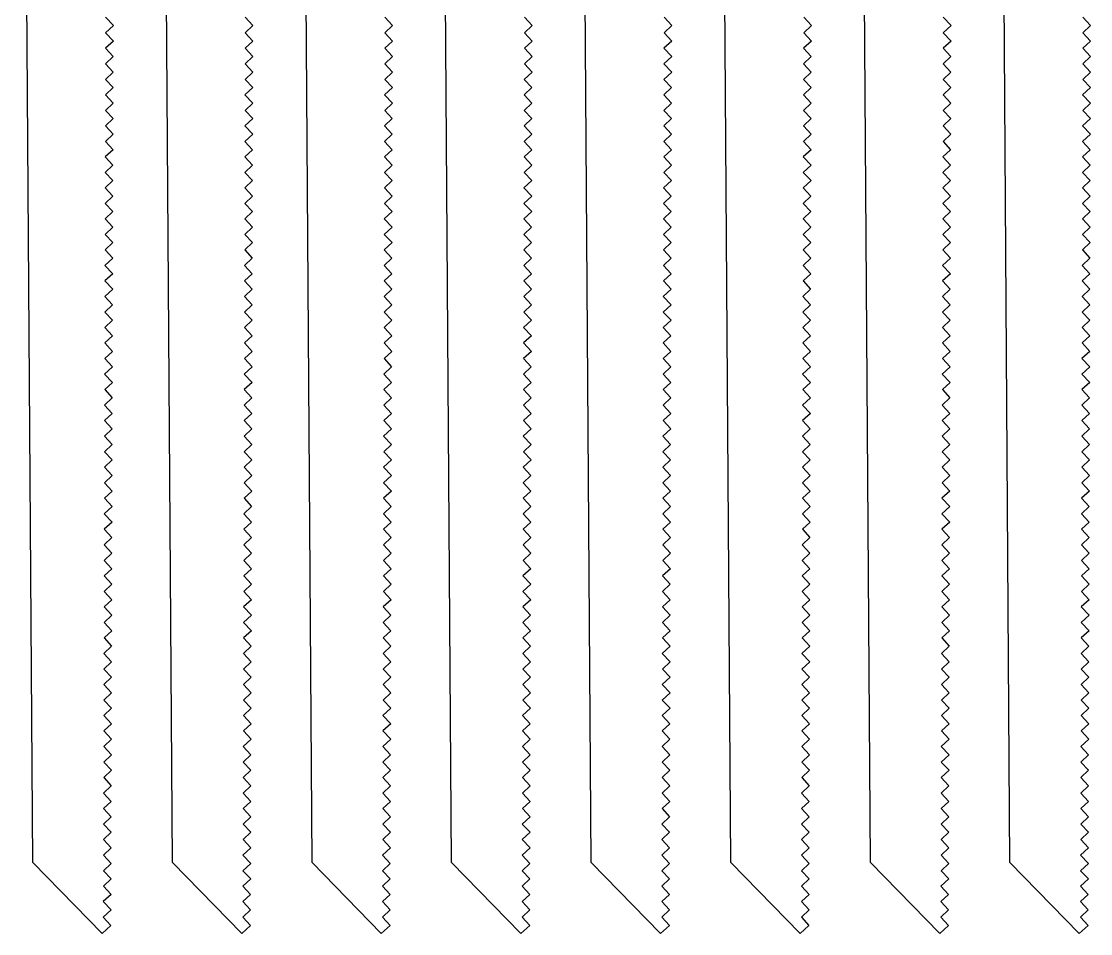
# Model space of a CAD drawing. Extents: x 12 to 2357, y -4 to 494.
# Drawn here: x 1134.6 to 1248.2, y 4.7 to 101.7 of the extents above; entities that cross this region are included whole.
import ezdxf

# ---------------------------------------------------------------- set-up
doc = ezdxf.new("R2010")
doc.units = 0
doc.layers.get('0').update_dxf_attribs({"linetype": 'CONTINUOUS'})

msp = doc.modelspace()

# ---------------------------------------------------------------- linework, layer by layer
for p, q in [((1135.81, 12.3), (1134.59, 188.19)), ((1150.65, 12.3), (1149.43, 188.19)), ((1165.49, 12.3), (1164.27, 188.19)), ((1180.33, 12.3), (1179.11, 188.19)), ((1195.17, 12.3), (1193.95, 188.19)), ((1210.01, 12.3), (1208.79, 188.19)), ((1224.85, 12.3), (1223.63, 188.19)), ((1239.68, 12.3), (1238.47, 188.19)), ((1143.55, 102.09), (1144.37, 101.21)), ((1144.37, 101.21), (1143.55, 100.43)), ((1158.39, 102.09), (1159.21, 101.21)), ((1159.21, 101.21), (1158.39, 100.43)), ((1173.23, 102.09), (1174.05, 101.21)), ((1174.05, 101.21), (1173.23, 100.43)), ((1188.07, 102.09), (1188.89, 101.21)), ((1188.89, 101.21), (1188.07, 100.43)), ((1202.91, 102.09), (1203.73, 101.21)), ((1203.73, 101.21), (1202.91, 100.43)), ((1217.75, 102.09), (1218.57, 101.21)), ((1218.57, 101.21), (1217.75, 100.43)), ((1232.59, 102.09), (1233.41, 101.21)), ((1233.41, 101.21), (1232.59, 100.43)), ((1247.43, 102.09), (1248.25, 101.21)), ((1248.25, 101.21), (1247.43, 100.43)), ((1143.55, 100.43), (1144.37, 99.56)), ((1158.39, 100.43), (1159.21, 99.56)), ((1173.23, 100.43), (1174.05, 99.56)), ((1188.07, 100.43), (1188.89, 99.56)), ((1202.91, 100.43), (1203.73, 99.56)), ((1217.75, 100.43), (1218.57, 99.56)), ((1232.59, 100.43), (1233.41, 99.56)), ((1247.43, 100.43), (1248.25, 99.56)), ((1144.37, 99.56), (1143.54, 98.79)), ((1159.21, 99.56), (1158.38, 98.79)), ((1174.05, 99.56), (1173.22, 98.79)), ((1188.89, 99.56), (1188.06, 98.79)), ((1203.73, 99.56), (1202.9, 98.79)), ((1218.57, 99.56), (1217.74, 98.79)), ((1233.41, 99.56), (1232.58, 98.79)), ((1248.25, 99.56), (1247.42, 98.79)), ((1143.54, 98.79), (1144.36, 97.91)), ((1144.36, 97.91), (1143.54, 97.15)), ((1158.38, 98.79), (1159.2, 97.91)), ((1159.2, 97.91), (1158.38, 97.15)), ((1173.22, 98.79), (1174.04, 97.91)), ((1174.04, 97.91), (1173.22, 97.15)), ((1188.06, 98.79), (1188.88, 97.91)), ((1188.88, 97.91), (1188.06, 97.15)), ((1202.9, 98.79), (1203.72, 97.91)), ((1203.72, 97.91), (1202.9, 97.15)), ((1217.74, 98.79), (1218.56, 97.91)), ((1218.56, 97.91), (1217.74, 97.15)), ((1232.58, 98.79), (1233.4, 97.91)), ((1233.4, 97.91), (1232.58, 97.15)), ((1247.42, 98.79), (1248.24, 97.91)), ((1248.24, 97.91), (1247.42, 97.15)), ((1143.54, 97.15), (1144.36, 96.26)), ((1158.38, 97.15), (1159.2, 96.26)), ((1173.22, 97.15), (1174.04, 96.26)), ((1188.06, 97.15), (1188.88, 96.26)), ((1202.9, 97.15), (1203.72, 96.26)), ((1217.74, 97.15), (1218.56, 96.26)), ((1232.58, 97.15), (1233.4, 96.26)), ((1247.42, 97.15), (1248.24, 96.26)), ((1144.36, 96.26), (1143.53, 95.49)), ((1143.53, 95.49), (1144.35, 94.62)), ((1159.2, 96.26), (1158.37, 95.49)), ((1158.37, 95.49), (1159.19, 94.62)), ((1174.04, 96.26), (1173.21, 95.49)), ((1173.21, 95.49), (1174.03, 94.62)), ((1188.88, 96.26), (1188.05, 95.49)), ((1188.05, 95.49), (1188.87, 94.62)), ((1203.72, 96.26), (1202.89, 95.49)), ((1202.89, 95.49), (1203.71, 94.62)), ((1218.56, 96.26), (1217.73, 95.49)), ((1217.73, 95.49), (1218.55, 94.62)), ((1233.4, 96.26), (1232.57, 95.49)), ((1232.57, 95.49), (1233.39, 94.62)), ((1248.24, 96.26), (1247.41, 95.49)), ((1247.41, 95.49), (1248.23, 94.62)), ((1144.35, 94.62), (1143.52, 93.85)), ((1159.19, 94.62), (1158.36, 93.85)), ((1174.03, 94.62), (1173.2, 93.85)), ((1188.87, 94.62), (1188.04, 93.85)), ((1203.71, 94.62), (1202.88, 93.85)), ((1218.55, 94.62), (1217.72, 93.85)), ((1233.39, 94.62), (1232.56, 93.85)), ((1248.23, 94.62), (1247.4, 93.85)), ((1143.52, 93.85), (1144.35, 92.96)), ((1158.36, 93.85), (1159.19, 92.96)), ((1173.2, 93.85), (1174.03, 92.96)), ((1188.04, 93.85), (1188.87, 92.96)), ((1202.88, 93.85), (1203.71, 92.96)), ((1217.72, 93.85), (1218.55, 92.96)), ((1232.56, 93.85), (1233.39, 92.96)), ((1247.4, 93.85), (1248.23, 92.96)), ((1144.35, 92.96), (1143.53, 92.2)), ((1143.53, 92.2), (1144.34, 91.32)), ((1159.19, 92.96), (1158.37, 92.2)), ((1158.37, 92.2), (1159.18, 91.32)), ((1174.03, 92.96), (1173.21, 92.2)), ((1173.21, 92.2), (1174.02, 91.32)), ((1188.87, 92.96), (1188.05, 92.2)), ((1188.05, 92.2), (1188.86, 91.32)), ((1203.71, 92.96), (1202.89, 92.2)), ((1202.89, 92.2), (1203.7, 91.32)), ((1218.55, 92.96), (1217.73, 92.2)), ((1217.73, 92.2), (1218.54, 91.32)), ((1233.39, 92.96), (1232.57, 92.2)), ((1232.57, 92.2), (1233.38, 91.32)), ((1248.23, 92.96), (1247.41, 92.2)), ((1247.41, 92.2), (1248.22, 91.32)), ((1144.34, 91.32), (1143.52, 90.55)), ((1159.18, 91.32), (1158.36, 90.55)), ((1174.02, 91.32), (1173.2, 90.55)), ((1188.86, 91.32), (1188.04, 90.55)), ((1203.7, 91.32), (1202.88, 90.55)), ((1218.54, 91.32), (1217.72, 90.55)), ((1233.38, 91.32), (1232.56, 90.55)), ((1248.22, 91.32), (1247.4, 90.55)), ((1143.52, 90.55), (1144.34, 89.67)), ((1158.36, 90.55), (1159.18, 89.67)), ((1173.2, 90.55), (1174.02, 89.67)), ((1188.04, 90.55), (1188.86, 89.67)), ((1202.88, 90.55), (1203.7, 89.67)), ((1217.72, 90.55), (1218.54, 89.67)), ((1232.56, 90.55), (1233.38, 89.67)), ((1247.4, 90.55), (1248.22, 89.67)), ((1144.34, 89.67), (1143.52, 88.9)), ((1143.52, 88.9), (1144.34, 88.02)), ((1159.18, 89.67), (1158.36, 88.9)), ((1158.36, 88.9), (1159.17, 88.02)), ((1174.02, 89.67), (1173.2, 88.9)), ((1173.2, 88.9), (1174.01, 88.02)), ((1188.86, 89.67), (1188.04, 88.9)), ((1188.04, 88.9), (1188.85, 88.02)), ((1203.7, 89.67), (1202.88, 88.9)), ((1202.88, 88.9), (1203.69, 88.02)), ((1218.54, 89.67), (1217.72, 88.9)), ((1217.72, 88.9), (1218.53, 88.02)), ((1233.38, 89.67), (1232.56, 88.9)), ((1232.56, 88.9), (1233.37, 88.02)), ((1248.22, 89.67), (1247.4, 88.9)), ((1247.4, 88.9), (1248.21, 88.02)), ((1144.34, 88.02), (1143.51, 87.26)), ((1159.17, 88.02), (1158.35, 87.26)), ((1174.01, 88.02), (1173.19, 87.26)), ((1188.85, 88.02), (1188.03, 87.26)), ((1203.69, 88.02), (1202.87, 87.26)), ((1218.53, 88.02), (1217.71, 87.26)), ((1233.37, 88.02), (1232.55, 87.26)), ((1248.21, 88.02), (1247.39, 87.26)), ((1143.51, 87.26), (1144.33, 86.38)), ((1144.33, 86.38), (1143.51, 85.61)), ((1158.35, 87.26), (1159.17, 86.38)), ((1159.17, 86.38), (1158.35, 85.61)), ((1173.19, 87.26), (1174.01, 86.38)), ((1174.01, 86.38), (1173.19, 85.61)), ((1188.03, 87.26), (1188.85, 86.38)), ((1188.85, 86.38), (1188.03, 85.61)), ((1202.87, 87.26), (1203.69, 86.38)), ((1203.69, 86.38), (1202.87, 85.61)), ((1217.71, 87.26), (1218.53, 86.38)), ((1218.53, 86.38), (1217.71, 85.61)), ((1232.55, 87.26), (1233.36, 86.38)), ((1233.36, 86.38), (1232.55, 85.61)), ((1247.39, 87.26), (1248.2, 86.38)), ((1248.2, 86.38), (1247.39, 85.61)), ((1143.51, 85.61), (1144.33, 84.73)), ((1158.35, 85.61), (1159.17, 84.73)), ((1173.19, 85.61), (1174.01, 84.73)), ((1188.03, 85.61), (1188.85, 84.73)), ((1202.87, 85.61), (1203.69, 84.73)), ((1217.71, 85.61), (1218.53, 84.73)), ((1232.55, 85.61), (1233.37, 84.73)), ((1247.39, 85.61), (1248.21, 84.73)), ((1144.33, 84.73), (1143.5, 83.96)), ((1159.17, 84.73), (1158.34, 83.96)), ((1174.01, 84.73), (1173.18, 83.96)), ((1188.85, 84.73), (1188.02, 83.96)), ((1203.69, 84.73), (1202.86, 83.96)), ((1218.53, 84.73), (1217.7, 83.96)), ((1233.37, 84.73), (1232.54, 83.96)), ((1248.21, 84.73), (1247.38, 83.96)), ((1143.5, 83.96), (1144.32, 83.08)), ((1144.32, 83.08), (1143.5, 82.31)), ((1158.34, 83.96), (1159.16, 83.08)), ((1159.16, 83.08), (1158.34, 82.31)), ((1173.18, 83.96), (1174, 83.08)), ((1174, 83.08), (1173.18, 82.31)), ((1188.02, 83.96), (1188.84, 83.08)), ((1188.84, 83.08), (1188.02, 82.31)), ((1202.86, 83.96), (1203.68, 83.08)), ((1203.68, 83.08), (1202.86, 82.31)), ((1217.7, 83.96), (1218.52, 83.08)), ((1218.52, 83.08), (1217.7, 82.31)), ((1232.54, 83.96), (1233.36, 83.08)), ((1233.36, 83.08), (1232.54, 82.31)), ((1247.38, 83.96), (1248.2, 83.08)), ((1248.2, 83.08), (1247.38, 82.31)), ((1143.5, 82.31), (1144.32, 81.44)), ((1158.34, 82.31), (1159.16, 81.44)), ((1173.18, 82.31), (1174, 81.44)), ((1188.02, 82.31), (1188.84, 81.44)), ((1202.86, 82.31), (1203.68, 81.44)), ((1217.7, 82.31), (1218.52, 81.44)), ((1232.54, 82.31), (1233.36, 81.44)), ((1247.38, 82.31), (1248.2, 81.44)), ((1144.32, 81.44), (1143.5, 80.67)), ((1159.16, 81.44), (1158.34, 80.67)), ((1174, 81.44), (1173.17, 80.67)), ((1188.84, 81.44), (1188.01, 80.67)), ((1203.68, 81.44), (1202.85, 80.67)), ((1218.52, 81.44), (1217.69, 80.67)), ((1233.36, 81.44), (1232.53, 80.67)), ((1248.2, 81.44), (1247.37, 80.67)), ((1144.31, 79.78), (1143.49, 79.02)), ((1143.5, 80.67), (1144.31, 79.78)), ((1159.15, 79.78), (1158.33, 79.02)), ((1158.34, 80.67), (1159.15, 79.78)), ((1173.17, 80.67), (1173.99, 79.78)), ((1173.99, 79.78), (1173.17, 79.02)), ((1188.01, 80.67), (1188.83, 79.78)), ((1188.83, 79.78), (1188.01, 79.02)), ((1202.85, 80.67), (1203.67, 79.78)), ((1203.67, 79.78), (1202.85, 79.02)), ((1217.69, 80.67), (1218.51, 79.78)), ((1218.51, 79.78), (1217.69, 79.02)), ((1232.53, 80.67), (1233.35, 79.78)), ((1233.35, 79.78), (1232.53, 79.02)), ((1247.37, 80.67), (1248.19, 79.78)), ((1248.19, 79.78), (1247.37, 79.02)), ((1143.49, 79.02), (1144.31, 78.14)), ((1158.33, 79.02), (1159.15, 78.14)), ((1173.17, 79.02), (1173.99, 78.14)), ((1188.01, 79.02), (1188.83, 78.14)), ((1202.85, 79.02), (1203.67, 78.14)), ((1217.69, 79.02), (1218.51, 78.14)), ((1232.53, 79.02), (1233.35, 78.14)), ((1247.37, 79.02), (1248.19, 78.14)), ((1144.31, 78.14), (1143.49, 77.37)), ((1143.49, 77.37), (1144.3, 76.49)), ((1159.15, 78.14), (1158.33, 77.37)), ((1158.33, 77.37), (1159.14, 76.49)), ((1173.99, 78.14), (1173.17, 77.37)), ((1173.17, 77.37), (1173.98, 76.49)), ((1188.83, 78.14), (1188.01, 77.37)), ((1188.01, 77.37), (1188.82, 76.49)), ((1203.67, 78.14), (1202.85, 77.37)), ((1202.85, 77.37), (1203.66, 76.49)), ((1218.51, 78.14), (1217.69, 77.37)), ((1217.69, 77.37), (1218.5, 76.49)), ((1233.35, 78.14), (1232.53, 77.37)), ((1232.53, 77.37), (1233.34, 76.49)), ((1248.19, 78.14), (1247.37, 77.37)), ((1247.37, 77.37), (1248.18, 76.49)), ((1144.3, 76.49), (1143.48, 75.72)), ((1159.14, 76.49), (1158.32, 75.72)), ((1173.98, 76.49), (1173.16, 75.72)), ((1188.82, 76.49), (1188, 75.72)), ((1203.66, 76.49), (1202.84, 75.72)), ((1218.5, 76.49), (1217.68, 75.72)), ((1233.34, 76.49), (1232.52, 75.72)), ((1248.18, 76.49), (1247.36, 75.72)), ((1143.48, 75.72), (1144.3, 74.84)), ((1158.32, 75.72), (1159.14, 74.84)), ((1173.16, 75.72), (1173.98, 74.84)), ((1188, 75.72), (1188.82, 74.84)), ((1202.84, 75.72), (1203.66, 74.84)), ((1217.68, 75.72), (1218.5, 74.84)), ((1232.52, 75.72), (1233.34, 74.84)), ((1247.36, 75.72), (1248.18, 74.84)), ((1144.3, 74.84), (1143.48, 74.07)), ((1143.48, 74.07), (1144.3, 73.19)), ((1159.14, 74.84), (1158.32, 74.07)), ((1158.32, 74.07), (1159.14, 73.19)), ((1173.98, 74.84), (1173.16, 74.07)), ((1173.16, 74.07), (1173.98, 73.19)), ((1188.82, 74.84), (1188, 74.07)), ((1188, 74.07), (1188.81, 73.19)), ((1203.66, 74.84), (1202.84, 74.07)), ((1202.84, 74.07), (1203.65, 73.19)), ((1218.5, 74.84), (1217.68, 74.07)), ((1217.68, 74.07), (1218.49, 73.19)), ((1233.34, 74.84), (1232.52, 74.07)), ((1232.52, 74.07), (1233.33, 73.19)), ((1248.18, 74.84), (1247.36, 74.07)), ((1247.36, 74.07), (1248.17, 73.19)), ((1144.3, 73.19), (1143.47, 72.42)), ((1159.14, 73.19), (1158.31, 72.42)), ((1173.98, 73.19), (1173.15, 72.42)), ((1188.81, 73.19), (1187.99, 72.42)), ((1203.65, 73.19), (1202.83, 72.42)), ((1218.49, 73.19), (1217.67, 72.42)), ((1233.33, 73.19), (1232.51, 72.42)), ((1248.17, 73.19), (1247.35, 72.42)), ((1143.47, 72.42), (1144.29, 71.54)), ((1158.31, 72.42), (1159.13, 71.54)), ((1173.15, 72.42), (1173.97, 71.54)), ((1187.99, 72.42), (1188.81, 71.54)), ((1202.83, 72.42), (1203.65, 71.54)), ((1217.67, 72.42), (1218.49, 71.54)), ((1232.51, 72.42), (1233.33, 71.54)), ((1247.35, 72.42), (1248.17, 71.54)), ((1144.29, 71.54), (1143.47, 70.77)), ((1143.47, 70.77), (1144.29, 69.89)), ((1159.13, 71.54), (1158.31, 70.77)), ((1158.31, 70.77), (1159.13, 69.89)), ((1173.97, 71.54), (1173.15, 70.77)), ((1173.15, 70.77), (1173.97, 69.89)), ((1188.81, 71.54), (1187.99, 70.77)), ((1187.99, 70.77), (1188.81, 69.89)), ((1203.65, 71.54), (1202.83, 70.77)), ((1202.83, 70.77), (1203.65, 69.89)), ((1218.49, 71.54), (1217.67, 70.77)), ((1217.67, 70.77), (1218.49, 69.89)), ((1233.33, 71.54), (1232.51, 70.77)), ((1232.51, 70.77), (1233.33, 69.89)), ((1248.17, 71.54), (1247.35, 70.77)), ((1247.35, 70.77), (1248.17, 69.89)), ((1144.29, 69.89), (1143.46, 69.12)), ((1159.13, 69.89), (1158.3, 69.12)), ((1173.97, 69.89), (1173.14, 69.12)), ((1188.81, 69.89), (1187.98, 69.12)), ((1203.65, 69.89), (1202.82, 69.12)), ((1218.49, 69.89), (1217.66, 69.12)), ((1233.33, 69.89), (1232.5, 69.12)), ((1248.17, 69.89), (1247.34, 69.12)), ((1143.46, 69.12), (1144.28, 68.25)), ((1144.28, 68.25), (1143.46, 67.48)), ((1158.3, 69.12), (1159.12, 68.25)), ((1159.12, 68.25), (1158.3, 67.48)), ((1173.14, 69.12), (1173.96, 68.25)), ((1173.96, 68.25), (1173.14, 67.48)), ((1187.98, 69.12), (1188.8, 68.25)), ((1188.8, 68.25), (1187.98, 67.48)), ((1202.82, 69.12), (1203.64, 68.25)), ((1203.64, 68.25), (1202.82, 67.48)), ((1217.66, 69.12), (1218.48, 68.25)), ((1218.48, 68.25), (1217.66, 67.48)), ((1232.5, 69.12), (1233.32, 68.25)), ((1233.32, 68.25), (1232.5, 67.48)), ((1247.34, 69.12), (1248.16, 68.25)), ((1248.16, 68.25), (1247.34, 67.48)), ((1143.46, 67.48), (1144.28, 66.59)), ((1158.3, 67.48), (1159.12, 66.59)), ((1173.14, 67.48), (1173.96, 66.59)), ((1187.98, 67.48), (1188.8, 66.59)), ((1202.82, 67.48), (1203.64, 66.59)), ((1217.66, 67.48), (1218.48, 66.59)), ((1232.5, 67.48), (1233.32, 66.59)), ((1247.34, 67.48), (1248.16, 66.59)), ((1144.28, 66.59), (1143.46, 65.83)), ((1159.12, 66.59), (1158.3, 65.83)), ((1173.96, 66.59), (1173.14, 65.83)), ((1188.8, 66.59), (1187.98, 65.83)), ((1203.64, 66.59), (1202.81, 65.83)), ((1218.48, 66.59), (1217.65, 65.83)), ((1233.32, 66.59), (1232.49, 65.83)), ((1248.16, 66.59), (1247.33, 65.83)), ((1144.27, 64.96), (1143.44, 64.18)), ((1143.46, 65.83), (1144.27, 64.96)), ((1159.11, 64.96), (1158.28, 64.18)), ((1158.3, 65.83), (1159.11, 64.96)), ((1173.95, 64.96), (1173.12, 64.18)), ((1173.14, 65.83), (1173.95, 64.96)), ((1188.79, 64.96), (1187.96, 64.18)), ((1187.98, 65.83), (1188.79, 64.96)), ((1203.63, 64.96), (1202.8, 64.18)), ((1202.81, 65.83), (1203.63, 64.96)), ((1218.47, 64.96), (1217.64, 64.18)), ((1217.65, 65.83), (1218.47, 64.96)), ((1233.31, 64.96), (1232.48, 64.18)), ((1232.49, 65.83), (1233.31, 64.96)), ((1248.15, 64.96), (1247.32, 64.18)), ((1247.33, 65.83), (1248.15, 64.96)), ((1143.44, 64.18), (1144.27, 63.3)), ((1158.28, 64.18), (1159.11, 63.3)), ((1173.12, 64.18), (1173.95, 63.3)), ((1187.96, 64.18), (1188.79, 63.3)), ((1202.8, 64.18), (1203.63, 63.3)), ((1217.64, 64.18), (1218.47, 63.3)), ((1232.48, 64.18), (1233.31, 63.3)), ((1247.32, 64.18), (1248.15, 63.3)), ((1144.27, 63.3), (1143.45, 62.53)), ((1143.45, 62.53), (1144.26, 61.65)), ((1159.11, 63.3), (1158.29, 62.53)), ((1158.29, 62.53), (1159.1, 61.65)), ((1173.95, 63.3), (1173.13, 62.53)), ((1173.13, 62.53), (1173.94, 61.65)), ((1188.79, 63.3), (1187.97, 62.53)), ((1187.97, 62.53), (1188.78, 61.65)), ((1203.63, 63.3), (1202.81, 62.53)), ((1202.81, 62.53), (1203.62, 61.65)), ((1218.47, 63.3), (1217.65, 62.53)), ((1217.65, 62.53), (1218.46, 61.65)), ((1233.31, 63.3), (1232.49, 62.53)), ((1232.49, 62.53), (1233.3, 61.65)), ((1248.15, 63.3), (1247.33, 62.53)), ((1247.33, 62.53), (1248.14, 61.65)), ((1144.26, 61.65), (1143.44, 60.89)), ((1159.1, 61.65), (1158.28, 60.89)), ((1173.94, 61.65), (1173.12, 60.89)), ((1188.78, 61.65), (1187.96, 60.89)), ((1203.62, 61.65), (1202.8, 60.89)), ((1218.46, 61.65), (1217.64, 60.89)), ((1233.3, 61.65), (1232.48, 60.89)), ((1248.14, 61.65), (1247.32, 60.89)), ((1143.44, 60.89), (1144.26, 60)), ((1158.28, 60.89), (1159.1, 60)), ((1173.12, 60.89), (1173.94, 60)), ((1187.96, 60.89), (1188.78, 60)), ((1202.8, 60.89), (1203.62, 60)), ((1217.64, 60.89), (1218.46, 60)), ((1232.48, 60.89), (1233.3, 60)), ((1247.32, 60.89), (1248.14, 60)), ((1144.26, 60), (1143.44, 59.23)), ((1143.44, 59.23), (1144.26, 58.35)), ((1159.1, 60), (1158.28, 59.23)), ((1158.28, 59.23), (1159.1, 58.35)), ((1173.94, 60), (1173.12, 59.23)), ((1173.12, 59.23), (1173.94, 58.35)), ((1188.78, 60), (1187.96, 59.23)), ((1187.96, 59.23), (1188.78, 58.35)), ((1203.62, 60), (1202.8, 59.23)), ((1202.8, 59.23), (1203.62, 58.35)), ((1218.46, 60), (1217.64, 59.23)), ((1217.64, 59.23), (1218.45, 58.35)), ((1233.3, 60), (1232.48, 59.23)), ((1232.48, 59.23), (1233.29, 58.35)), ((1248.14, 60), (1247.32, 59.23)), ((1247.32, 59.23), (1248.13, 58.35)), ((1144.26, 58.35), (1143.42, 57.58)), ((1159.1, 58.35), (1158.26, 57.58)), ((1173.94, 58.35), (1173.1, 57.58)), ((1188.78, 58.35), (1187.94, 57.58)), ((1203.62, 58.35), (1202.78, 57.58)), ((1218.45, 58.35), (1217.62, 57.58)), ((1233.29, 58.35), (1232.46, 57.58)), ((1248.13, 58.35), (1247.3, 57.58)), ((1143.42, 57.58), (1144.25, 56.7)), ((1158.26, 57.58), (1159.09, 56.7)), ((1173.1, 57.58), (1173.93, 56.7)), ((1187.94, 57.58), (1188.77, 56.7)), ((1202.78, 57.58), (1203.61, 56.7)), ((1217.62, 57.58), (1218.45, 56.7)), ((1232.46, 57.58), (1233.29, 56.7)), ((1247.3, 57.58), (1248.13, 56.7)), ((1144.25, 56.7), (1143.43, 55.92)), ((1143.43, 55.92), (1144.25, 55.05)), ((1159.09, 56.7), (1158.27, 55.92)), ((1158.27, 55.92), (1159.09, 55.05)), ((1173.93, 56.7), (1173.11, 55.92)), ((1173.11, 55.92), (1173.93, 55.05)), ((1188.77, 56.7), (1187.95, 55.92)), ((1187.95, 55.92), (1188.77, 55.05)), ((1203.61, 56.7), (1202.79, 55.92)), ((1202.79, 55.92), (1203.61, 55.05)), ((1218.45, 56.7), (1217.63, 55.92)), ((1217.63, 55.92), (1218.45, 55.05)), ((1233.29, 56.7), (1232.47, 55.92)), ((1232.47, 55.92), (1233.29, 55.05)), ((1248.13, 56.7), (1247.31, 55.92)), ((1247.31, 55.92), (1248.13, 55.05)), ((1144.25, 55.05), (1143.42, 54.28)), ((1159.09, 55.05), (1158.26, 54.28)), ((1173.93, 55.05), (1173.1, 54.28)), ((1188.77, 55.05), (1187.94, 54.28)), ((1203.61, 55.05), (1202.78, 54.28)), ((1218.45, 55.05), (1217.62, 54.28)), ((1233.29, 55.05), (1232.46, 54.28)), ((1248.13, 55.05), (1247.3, 54.28)), ((1143.42, 54.28), (1144.24, 53.39)), ((1158.26, 54.28), (1159.08, 53.39)), ((1173.1, 54.28), (1173.92, 53.39)), ((1187.94, 54.28), (1188.76, 53.39)), ((1202.78, 54.28), (1203.6, 53.39)), ((1217.62, 54.28), (1218.44, 53.39)), ((1232.46, 54.28), (1233.28, 53.39)), ((1247.3, 54.28), (1248.12, 53.39)), ((1144.24, 53.39), (1143.42, 52.63)), ((1143.42, 52.63), (1144.24, 51.75)), ((1159.08, 53.39), (1158.26, 52.63)), ((1158.26, 52.63), (1159.08, 51.75)), ((1173.92, 53.39), (1173.1, 52.63)), ((1173.1, 52.63), (1173.92, 51.75)), ((1188.76, 53.39), (1187.94, 52.63)), ((1187.94, 52.63), (1188.76, 51.75)), ((1203.6, 53.39), (1202.78, 52.63)), ((1202.78, 52.63), (1203.6, 51.75)), ((1218.44, 53.39), (1217.62, 52.63)), ((1217.62, 52.63), (1218.44, 51.75)), ((1233.28, 53.39), (1232.46, 52.63)), ((1232.46, 52.63), (1233.28, 51.75)), ((1248.12, 53.39), (1247.3, 52.63)), ((1247.3, 52.63), (1248.12, 51.75)), ((1144.24, 51.75), (1143.42, 50.98)), ((1159.08, 51.75), (1158.26, 50.98)), ((1173.92, 51.75), (1173.1, 50.98)), ((1188.76, 51.75), (1187.94, 50.98)), ((1203.6, 51.75), (1202.78, 50.98)), ((1218.44, 51.75), (1217.62, 50.98)), ((1233.28, 51.75), (1232.45, 50.98)), ((1248.12, 51.75), (1247.29, 50.98)), ((1144.23, 50.1), (1143.41, 49.33)), ((1143.42, 50.98), (1144.23, 50.1)), ((1159.07, 50.1), (1158.25, 49.33)), ((1158.26, 50.98), (1159.07, 50.1)), ((1173.91, 50.1), (1173.09, 49.33)), ((1173.1, 50.98), (1173.91, 50.1)), ((1188.75, 50.1), (1187.93, 49.33)), ((1187.94, 50.98), (1188.75, 50.1)), ((1203.59, 50.1), (1202.77, 49.33)), ((1202.78, 50.98), (1203.59, 50.1)), ((1218.43, 50.1), (1217.61, 49.33)), ((1217.62, 50.98), (1218.43, 50.1)), ((1232.45, 50.98), (1233.27, 50.1)), ((1233.27, 50.1), (1232.45, 49.33)), ((1247.29, 50.98), (1248.11, 50.1)), ((1248.11, 50.1), (1247.29, 49.33)), ((1143.41, 49.33), (1144.23, 48.45)), ((1158.25, 49.33), (1159.07, 48.45)), ((1173.09, 49.33), (1173.91, 48.45)), ((1187.93, 49.33), (1188.75, 48.45)), ((1202.77, 49.33), (1203.59, 48.45)), ((1217.61, 49.33), (1218.43, 48.45)), ((1232.45, 49.33), (1233.27, 48.45)), ((1247.29, 49.33), (1248.11, 48.45)), ((1144.23, 48.45), (1143.41, 47.69)), ((1159.07, 48.45), (1158.25, 47.69)), ((1173.91, 48.45), (1173.09, 47.69)), ((1188.75, 48.45), (1187.93, 47.69)), ((1203.59, 48.45), (1202.77, 47.69)), ((1218.43, 48.45), (1217.61, 47.69)), ((1233.27, 48.45), (1232.45, 47.69)), ((1248.11, 48.45), (1247.29, 47.69)), ((1144.22, 46.8), (1143.4, 46.03)), ((1143.41, 47.69), (1144.22, 46.8)), ((1159.06, 46.8), (1158.24, 46.03)), ((1158.25, 47.69), (1159.06, 46.8)), ((1173.9, 46.8), (1173.08, 46.03)), ((1173.09, 47.69), (1173.9, 46.8)), ((1188.74, 46.8), (1187.92, 46.03)), ((1187.93, 47.69), (1188.74, 46.8)), ((1203.58, 46.8), (1202.76, 46.03)), ((1202.77, 47.69), (1203.58, 46.8)), ((1218.42, 46.8), (1217.6, 46.03)), ((1217.61, 47.69), (1218.42, 46.8)), ((1233.26, 46.8), (1232.44, 46.03)), ((1232.45, 47.69), (1233.26, 46.8)), ((1248.1, 46.8), (1247.28, 46.03)), ((1247.29, 47.69), (1248.1, 46.8)), ((1143.4, 46.03), (1144.22, 45.15)), ((1158.24, 46.03), (1159.06, 45.15)), ((1173.08, 46.03), (1173.9, 45.15)), ((1187.92, 46.03), (1188.74, 45.15)), ((1202.76, 46.03), (1203.58, 45.15)), ((1217.6, 46.03), (1218.42, 45.15)), ((1232.44, 46.03), (1233.26, 45.15)), ((1247.28, 46.03), (1248.1, 45.15)), ((1144.22, 45.15), (1143.4, 44.38)), ((1143.4, 44.38), (1144.22, 43.5)), ((1159.06, 45.15), (1158.24, 44.38)), ((1158.24, 44.38), (1159.06, 43.5)), ((1173.9, 45.15), (1173.08, 44.38)), ((1173.08, 44.38), (1173.9, 43.5)), ((1188.74, 45.15), (1187.92, 44.38)), ((1187.92, 44.38), (1188.74, 43.5)), ((1203.58, 45.15), (1202.76, 44.38)), ((1202.76, 44.38), (1203.58, 43.5)), ((1218.42, 45.15), (1217.6, 44.38)), ((1217.6, 44.38), (1218.42, 43.5)), ((1233.26, 45.15), (1232.44, 44.38)), ((1232.44, 44.38), (1233.25, 43.5)), ((1248.1, 45.15), (1247.28, 44.38)), ((1247.28, 44.38), (1248.09, 43.5)), ((1144.22, 43.5), (1143.39, 42.73)), ((1159.06, 43.5), (1158.23, 42.73)), ((1173.9, 43.5), (1173.07, 42.73)), ((1188.74, 43.5), (1187.91, 42.73)), ((1203.58, 43.5), (1202.75, 42.73)), ((1218.42, 43.5), (1217.59, 42.73)), ((1233.25, 43.5), (1232.43, 42.73)), ((1248.09, 43.5), (1247.27, 42.73)), ((1143.39, 42.73), (1144.21, 41.86)), ((1158.23, 42.73), (1159.05, 41.86)), ((1173.07, 42.73), (1173.89, 41.86)), ((1187.91, 42.73), (1188.73, 41.86)), ((1202.75, 42.73), (1203.57, 41.86)), ((1217.59, 42.73), (1218.41, 41.86)), ((1232.43, 42.73), (1233.25, 41.86)), ((1247.27, 42.73), (1248.09, 41.86)), ((1144.21, 41.86), (1143.39, 41.08)), ((1143.39, 41.08), (1144.21, 40.2)), ((1159.05, 41.86), (1158.23, 41.08)), ((1158.23, 41.08), (1159.05, 40.2)), ((1173.89, 41.86), (1173.07, 41.08)), ((1173.07, 41.08), (1173.89, 40.2)), ((1188.73, 41.86), (1187.91, 41.08)), ((1187.91, 41.08), (1188.73, 40.2)), ((1203.57, 41.86), (1202.75, 41.08)), ((1202.75, 41.08), (1203.57, 40.2)), ((1218.41, 41.86), (1217.59, 41.08)), ((1217.59, 41.08), (1218.41, 40.2)), ((1233.25, 41.86), (1232.43, 41.08)), ((1232.43, 41.08), (1233.25, 40.2)), ((1248.09, 41.86), (1247.27, 41.08)), ((1247.27, 41.08), (1248.09, 40.2)), ((1144.21, 40.2), (1143.38, 39.44)), ((1159.05, 40.2), (1158.22, 39.44)), ((1173.89, 40.2), (1173.06, 39.44)), ((1188.73, 40.2), (1187.9, 39.44)), ((1203.57, 40.2), (1202.74, 39.44)), ((1218.41, 40.2), (1217.58, 39.44)), ((1233.25, 40.2), (1232.42, 39.44)), ((1248.09, 40.2), (1247.26, 39.44)), ((1143.38, 39.44), (1144.2, 38.56)), ((1158.22, 39.44), (1159.04, 38.56)), ((1173.06, 39.44), (1173.88, 38.56)), ((1187.9, 39.44), (1188.72, 38.56)), ((1202.74, 39.44), (1203.56, 38.56)), ((1217.58, 39.44), (1218.4, 38.56)), ((1232.42, 39.44), (1233.24, 38.56)), ((1247.26, 39.44), (1248.08, 38.56)), ((1144.2, 38.56), (1143.38, 37.79)), ((1143.38, 37.79), (1144.2, 36.91)), ((1159.04, 38.56), (1158.22, 37.79)), ((1158.22, 37.79), (1159.04, 36.91)), ((1173.88, 38.56), (1173.06, 37.79)), ((1173.06, 37.79), (1173.88, 36.91)), ((1188.72, 38.56), (1187.9, 37.79)), ((1187.9, 37.79), (1188.72, 36.91)), ((1203.56, 38.56), (1202.74, 37.79)), ((1202.74, 37.79), (1203.56, 36.91)), ((1218.4, 38.56), (1217.58, 37.79)), ((1217.58, 37.79), (1218.4, 36.91)), ((1233.24, 38.56), (1232.42, 37.79)), ((1232.42, 37.79), (1233.24, 36.91)), ((1248.08, 38.56), (1247.26, 37.79)), ((1247.26, 37.79), (1248.08, 36.91)), ((1144.2, 36.91), (1143.38, 36.14)), ((1159.04, 36.91), (1158.22, 36.14)), ((1173.88, 36.91), (1173.06, 36.14)), ((1188.72, 36.91), (1187.9, 36.14)), ((1203.56, 36.91), (1202.74, 36.14)), ((1218.4, 36.91), (1217.58, 36.14)), ((1233.24, 36.91), (1232.42, 36.14)), ((1248.08, 36.91), (1247.25, 36.14)), ((1144.19, 35.27), (1143.36, 34.5)), ((1143.38, 36.14), (1144.19, 35.27)), ((1159.03, 35.27), (1158.2, 34.5)), ((1158.22, 36.14), (1159.03, 35.27)), ((1173.87, 35.27), (1173.04, 34.5)), ((1173.06, 36.14), (1173.87, 35.27)), ((1188.71, 35.27), (1187.88, 34.5)), ((1187.9, 36.14), (1188.71, 35.27)), ((1203.55, 35.27), (1202.72, 34.5)), ((1202.74, 36.14), (1203.55, 35.27)), ((1218.39, 35.27), (1217.56, 34.5)), ((1217.58, 36.14), (1218.39, 35.27)), ((1233.23, 35.27), (1232.4, 34.5)), ((1232.42, 36.14), (1233.23, 35.27)), ((1248.07, 35.27), (1247.24, 34.5)), ((1247.25, 36.14), (1248.07, 35.27)), ((1143.36, 34.5), (1144.19, 33.61)), ((1158.2, 34.5), (1159.03, 33.61)), ((1173.04, 34.5), (1173.87, 33.61)), ((1187.88, 34.5), (1188.71, 33.61)), ((1202.72, 34.5), (1203.55, 33.61)), ((1217.56, 34.5), (1218.39, 33.61)), ((1232.4, 34.5), (1233.23, 33.61)), ((1247.24, 34.5), (1248.07, 33.61)), ((1144.19, 33.61), (1143.37, 32.84)), ((1159.03, 33.61), (1158.21, 32.84)), ((1173.87, 33.61), (1173.05, 32.84)), ((1188.71, 33.61), (1187.89, 32.84)), ((1203.55, 33.61), (1202.73, 32.84)), ((1218.39, 33.61), (1217.57, 32.84)), ((1233.23, 33.61), (1232.41, 32.84)), ((1248.07, 33.61), (1247.25, 32.84)), ((1144.18, 31.96), (1143.36, 31.2)), ((1143.37, 32.84), (1144.18, 31.96)), ((1159.02, 31.96), (1158.2, 31.2)), ((1158.21, 32.84), (1159.02, 31.96)), ((1173.86, 31.96), (1173.04, 31.2)), ((1173.05, 32.84), (1173.86, 31.96)), ((1188.7, 31.96), (1187.88, 31.2)), ((1187.89, 32.84), (1188.7, 31.96)), ((1203.54, 31.96), (1202.72, 31.2)), ((1202.73, 32.84), (1203.54, 31.96)), ((1218.38, 31.96), (1217.56, 31.2)), ((1217.57, 32.84), (1218.38, 31.96)), ((1233.22, 31.96), (1232.4, 31.2)), ((1232.41, 32.84), (1233.22, 31.96)), ((1248.06, 31.96), (1247.24, 31.2)), ((1247.25, 32.84), (1248.06, 31.96)), ((1143.36, 31.2), (1144.18, 30.31)), ((1158.2, 31.2), (1159.02, 30.31)), ((1173.04, 31.2), (1173.86, 30.31)), ((1187.88, 31.2), (1188.7, 30.31)), ((1202.72, 31.2), (1203.54, 30.31)), ((1217.56, 31.2), (1218.38, 30.31)), ((1232.4, 31.2), (1233.22, 30.31)), ((1247.24, 31.2), (1248.06, 30.31)), ((1144.18, 30.31), (1143.36, 29.54)), ((1159.02, 30.31), (1158.2, 29.54)), ((1173.86, 30.31), (1173.04, 29.54)), ((1188.7, 30.31), (1187.88, 29.54)), ((1203.54, 30.31), (1202.72, 29.54)), ((1218.38, 30.31), (1217.56, 29.54)), ((1233.22, 30.31), (1232.4, 29.54)), ((1248.06, 30.31), (1247.24, 29.54)), ((1144.18, 28.67), (1143.35, 27.9)), ((1143.36, 29.54), (1144.18, 28.67)), ((1159.02, 28.67), (1158.19, 27.9)), ((1158.2, 29.54), (1159.02, 28.67)), ((1173.86, 28.67), (1173.03, 27.9)), ((1173.04, 29.54), (1173.86, 28.67)), ((1188.7, 28.67), (1187.87, 27.9)), ((1187.88, 29.54), (1188.7, 28.67)), ((1203.54, 28.67), (1202.71, 27.9)), ((1202.72, 29.54), (1203.54, 28.67)), ((1218.38, 28.67), (1217.55, 27.9)), ((1217.56, 29.54), (1218.38, 28.67)), ((1233.22, 28.67), (1232.39, 27.9)), ((1232.4, 29.54), (1233.22, 28.67)), ((1248.06, 28.67), (1247.23, 27.9)), ((1247.24, 29.54), (1248.06, 28.67)), ((1143.35, 27.9), (1144.17, 27.03)), ((1158.19, 27.9), (1159.01, 27.03)), ((1173.03, 27.9), (1173.85, 27.03)), ((1187.87, 27.9), (1188.69, 27.03)), ((1202.71, 27.9), (1203.53, 27.03)), ((1217.55, 27.9), (1218.37, 27.03)), ((1232.39, 27.9), (1233.21, 27.03)), ((1247.23, 27.9), (1248.05, 27.03)), ((1144.17, 27.03), (1143.35, 26.26)), ((1143.35, 26.26), (1144.17, 25.38)), ((1159.01, 27.03), (1158.19, 26.26)), ((1158.19, 26.26), (1159.01, 25.38)), ((1173.85, 27.03), (1173.03, 26.26)), ((1173.03, 26.26), (1173.85, 25.38)), ((1188.69, 27.03), (1187.87, 26.26)), ((1187.87, 26.26), (1188.69, 25.38)), ((1203.53, 27.03), (1202.71, 26.26)), ((1202.71, 26.26), (1203.53, 25.38)), ((1218.37, 27.03), (1217.55, 26.26)), ((1217.55, 26.26), (1218.37, 25.38)), ((1233.21, 27.03), (1232.39, 26.26)), ((1232.39, 26.26), (1233.21, 25.38)), ((1248.05, 27.03), (1247.23, 26.26)), ((1247.23, 26.26), (1248.05, 25.38)), ((1144.17, 25.38), (1143.34, 24.61)), ((1159.01, 25.38), (1158.18, 24.61)), ((1173.85, 25.38), (1173.02, 24.61)), ((1188.69, 25.38), (1187.86, 24.61)), ((1203.53, 25.38), (1202.7, 24.61)), ((1218.37, 25.38), (1217.54, 24.61)), ((1233.21, 25.38), (1232.38, 24.61)), ((1248.05, 25.38), (1247.22, 24.61)), ((1143.34, 24.61), (1144.16, 23.73)), ((1158.18, 24.61), (1159, 23.73)), ((1173.02, 24.61), (1173.84, 23.73)), ((1187.86, 24.61), (1188.68, 23.73)), ((1202.7, 24.61), (1203.52, 23.73)), ((1217.54, 24.61), (1218.36, 23.73)), ((1232.38, 24.61), (1233.2, 23.73)), ((1247.22, 24.61), (1248.04, 23.73)), ((1144.16, 23.73), (1143.34, 22.96)), ((1143.34, 22.96), (1144.16, 22.08)), ((1159, 23.73), (1158.18, 22.96)), ((1158.18, 22.96), (1159, 22.08)), ((1173.84, 23.73), (1173.02, 22.96)), ((1173.02, 22.96), (1173.84, 22.08)), ((1188.68, 23.73), (1187.86, 22.96)), ((1187.86, 22.96), (1188.68, 22.08)), ((1203.52, 23.73), (1202.7, 22.96)), ((1202.7, 22.96), (1203.52, 22.08)), ((1218.36, 23.73), (1217.54, 22.96)), ((1217.54, 22.96), (1218.36, 22.08)), ((1233.2, 23.73), (1232.38, 22.96)), ((1232.38, 22.96), (1233.2, 22.08)), ((1248.04, 23.73), (1247.22, 22.96)), ((1247.22, 22.96), (1248.04, 22.08)), ((1144.16, 22.08), (1143.34, 21.32)), ((1159, 22.08), (1158.18, 21.32)), ((1173.84, 22.08), (1173.02, 21.32)), ((1188.68, 22.08), (1187.86, 21.32)), ((1203.52, 22.08), (1202.7, 21.32)), ((1218.36, 22.08), (1217.54, 21.32)), ((1233.2, 22.08), (1232.38, 21.32)), ((1248.04, 22.08), (1247.22, 21.32)), ((1143.34, 21.32), (1144.15, 20.43)), ((1158.18, 21.32), (1158.99, 20.43)), ((1173.02, 21.32), (1173.83, 20.43)), ((1187.86, 21.32), (1188.67, 20.43)), ((1202.7, 21.32), (1203.51, 20.43)), ((1217.54, 21.32), (1218.35, 20.43)), ((1232.38, 21.32), (1233.19, 20.43)), ((1247.22, 21.32), (1248.03, 20.43)), ((1144.15, 20.43), (1143.33, 19.66)), ((1143.33, 19.66), (1144.15, 18.78)), ((1158.99, 20.43), (1158.17, 19.66)), ((1158.17, 19.66), (1158.99, 18.78)), ((1173.83, 20.43), (1173.01, 19.66)), ((1173.01, 19.66), (1173.83, 18.78)), ((1188.67, 20.43), (1187.85, 19.66)), ((1187.85, 19.66), (1188.67, 18.78)), ((1203.51, 20.43), (1202.69, 19.66)), ((1202.69, 19.66), (1203.51, 18.78)), ((1218.35, 20.43), (1217.53, 19.66)), ((1217.53, 19.66), (1218.35, 18.78)), ((1233.19, 20.43), (1232.37, 19.66)), ((1232.37, 19.66), (1233.19, 18.78)), ((1248.03, 20.43), (1247.21, 19.66)), ((1247.21, 19.66), (1248.03, 18.78)), ((1144.15, 18.78), (1143.33, 18.02)), ((1158.99, 18.78), (1158.17, 18.02)), ((1173.83, 18.78), (1173.01, 18.02)), ((1188.67, 18.78), (1187.85, 18.02)), ((1203.51, 18.78), (1202.69, 18.02)), ((1218.35, 18.78), (1217.53, 18.02)), ((1233.19, 18.78), (1232.37, 18.02)), ((1248.03, 18.78), (1247.21, 18.02)), ((1144.14, 17.13), (1143.32, 16.36)), ((1143.33, 18.02), (1144.14, 17.13)), ((1158.98, 17.13), (1158.16, 16.36)), ((1158.17, 18.02), (1158.98, 17.13)), ((1173.82, 17.13), (1173, 16.36)), ((1173.01, 18.02), (1173.82, 17.13)), ((1188.66, 17.13), (1187.84, 16.36)), ((1187.85, 18.02), (1188.66, 17.13)), ((1203.5, 17.13), (1202.68, 16.36)), ((1202.69, 18.02), (1203.5, 17.13)), ((1218.34, 17.13), (1217.52, 16.36)), ((1217.53, 18.02), (1218.34, 17.13)), ((1233.18, 17.13), (1232.36, 16.36)), ((1232.37, 18.02), (1233.18, 17.13)), ((1248.02, 17.13), (1247.2, 16.36)), ((1247.21, 18.02), (1248.02, 17.13)), ((1143.32, 16.36), (1144.14, 15.49)), ((1158.16, 16.36), (1158.98, 15.49)), ((1173, 16.36), (1173.82, 15.49)), ((1187.84, 16.36), (1188.66, 15.49)), ((1202.68, 16.36), (1203.5, 15.49)), ((1217.52, 16.36), (1218.34, 15.49)), ((1232.36, 16.36), (1233.18, 15.49)), ((1247.2, 16.36), (1248.02, 15.49)), ((1144.14, 15.49), (1143.32, 14.71)), ((1158.98, 15.49), (1158.16, 14.71)), ((1173.82, 15.49), (1173, 14.71)), ((1188.66, 15.49), (1187.84, 14.71)), ((1203.5, 15.49), (1202.68, 14.71)), ((1218.34, 15.49), (1217.52, 14.71)), ((1233.18, 15.49), (1232.36, 14.71)), ((1248.02, 15.49), (1247.2, 14.71)), ((1144.14, 13.83), (1143.31, 13.07)), ((1143.32, 14.71), (1144.14, 13.83)), ((1158.98, 13.83), (1158.15, 13.07)), ((1158.16, 14.71), (1158.98, 13.83)), ((1173.82, 13.83), (1172.99, 13.07)), ((1173, 14.71), (1173.82, 13.83)), ((1188.66, 13.83), (1187.83, 13.07)), ((1187.84, 14.71), (1188.66, 13.83)), ((1203.5, 13.83), (1202.67, 13.07)), ((1202.68, 14.71), (1203.5, 13.83)), ((1218.34, 13.83), (1217.51, 13.07)), ((1217.52, 14.71), (1218.34, 13.83)), ((1233.18, 13.83), (1232.35, 13.07)), ((1232.36, 14.71), (1233.18, 13.83)), ((1248.02, 13.83), (1247.19, 13.07)), ((1247.2, 14.71), (1248.02, 13.83)), ((1143.31, 13.07), (1144.13, 12.19)), ((1158.15, 13.07), (1158.97, 12.19)), ((1172.99, 13.07), (1173.81, 12.19)), ((1187.83, 13.07), (1188.65, 12.19)), ((1202.67, 13.07), (1203.49, 12.19)), ((1217.51, 13.07), (1218.33, 12.19)), ((1232.35, 13.07), (1233.17, 12.19)), ((1247.19, 13.07), (1248.01, 12.19)), ((1143.17, 4.73), (1135.81, 12.3)), ((1144.13, 12.19), (1143.31, 11.41)), ((1143.31, 11.41), (1144.13, 10.54)), ((1158.01, 4.73), (1150.65, 12.3)), ((1158.97, 12.19), (1158.15, 11.41)), ((1158.15, 11.41), (1158.97, 10.54)), ((1172.85, 4.73), (1165.49, 12.3)), ((1173.81, 12.19), (1172.99, 11.41)), ((1172.99, 11.41), (1173.81, 10.54)), ((1187.69, 4.73), (1180.33, 12.3)), ((1188.65, 12.19), (1187.83, 11.41)), ((1187.83, 11.41), (1188.65, 10.54)), ((1202.53, 4.73), (1195.17, 12.3)), ((1203.49, 12.19), (1202.67, 11.41)), ((1202.67, 11.41), (1203.49, 10.54)), ((1217.37, 4.73), (1210.01, 12.3)), ((1218.33, 12.19), (1217.51, 11.41)), ((1217.51, 11.41), (1218.33, 10.54)), ((1232.21, 4.73), (1224.85, 12.3)), ((1233.17, 12.19), (1232.35, 11.41)), ((1232.35, 11.41), (1233.17, 10.54)), ((1247.05, 4.73), (1239.68, 12.3)), ((1248.01, 12.19), (1247.19, 11.41)), ((1247.19, 11.41), (1248.01, 10.54)), ((1144.13, 10.54), (1143.31, 9.77)), ((1158.97, 10.54), (1158.14, 9.77)), ((1173.81, 10.54), (1172.98, 9.77)), ((1188.65, 10.54), (1187.82, 9.77)), ((1203.49, 10.54), (1202.66, 9.77)), ((1218.33, 10.54), (1217.5, 9.77)), ((1233.17, 10.54), (1232.34, 9.77)), ((1248.01, 10.54), (1247.18, 9.77)), ((1143.31, 9.77), (1144.12, 8.89)), ((1158.14, 9.77), (1158.96, 8.89)), ((1172.98, 9.77), (1173.8, 8.89)), ((1187.82, 9.77), (1188.64, 8.89)), ((1202.66, 9.77), (1203.48, 8.89)), ((1217.5, 9.77), (1218.32, 8.89)), ((1232.34, 9.77), (1233.16, 8.89)), ((1247.18, 9.77), (1248, 8.89)), ((1144.12, 8.89), (1143.3, 8.13)), ((1143.3, 8.13), (1144.12, 7.24)), ((1158.96, 8.89), (1158.14, 8.13)), ((1158.14, 8.13), (1158.96, 7.24)), ((1173.8, 8.89), (1172.98, 8.13)), ((1172.98, 8.13), (1173.8, 7.24)), ((1188.64, 8.89), (1187.82, 8.13)), ((1187.82, 8.13), (1188.64, 7.24)), ((1203.48, 8.89), (1202.66, 8.13)), ((1202.66, 8.13), (1203.48, 7.24)), ((1218.32, 8.89), (1217.5, 8.13)), ((1217.5, 8.13), (1218.32, 7.24)), ((1233.16, 8.89), (1232.34, 8.13)), ((1232.34, 8.13), (1233.16, 7.24)), ((1248, 8.89), (1247.18, 8.13)), ((1247.18, 8.13), (1248, 7.24)), ((1144.12, 7.24), (1143.3, 6.47)), ((1158.96, 7.24), (1158.14, 6.47)), ((1173.8, 7.24), (1172.98, 6.47)), ((1188.64, 7.24), (1187.82, 6.47)), ((1203.48, 7.24), (1202.66, 6.47)), ((1218.32, 7.24), (1217.5, 6.47)), ((1233.16, 7.24), (1232.34, 6.47)), ((1248, 7.24), (1247.18, 6.47)), ((1143.3, 6.47), (1144.11, 5.6)), ((1158.14, 6.47), (1158.95, 5.6)), ((1172.98, 6.47), (1173.79, 5.6)), ((1187.82, 6.47), (1188.63, 5.6)), ((1202.66, 6.47), (1203.47, 5.6)), ((1217.5, 6.47), (1218.31, 5.6)), ((1232.34, 6.47), (1233.15, 5.6)), ((1247.18, 6.47), (1247.99, 5.6)), ((1144.11, 5.6), (1143.17, 4.73)), ((1158.95, 5.6), (1158.01, 4.73)), ((1173.79, 5.6), (1172.85, 4.73)), ((1188.63, 5.6), (1187.69, 4.73)), ((1203.47, 5.6), (1202.53, 4.73)), ((1218.31, 5.6), (1217.37, 4.73)), ((1233.15, 5.6), (1232.21, 4.73)), ((1247.99, 5.6), (1247.05, 4.73))]:
    msp.add_line(p, q)

doc.saveas('drawing.dxf')
